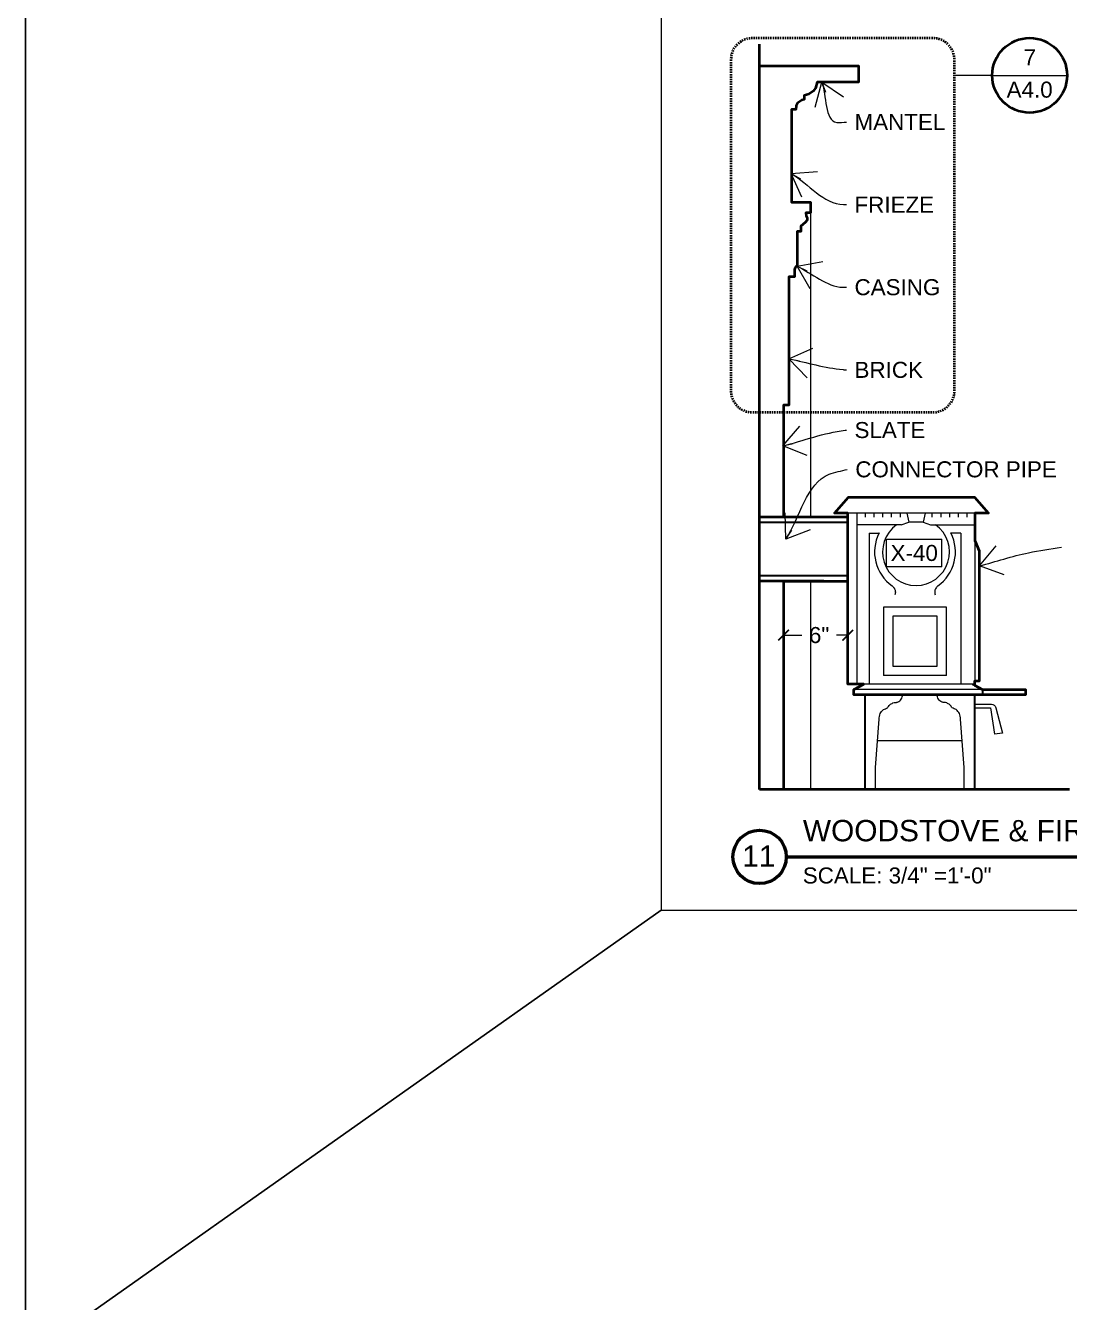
# Model space of a CAD drawing. Header units: inches. Extents: x -4969 to 16721, y 2489 to 24693.
# Drawn here: x 1224 to 1321.7, y 3871.8 to 3991.3 of the extents above; entities that cross this region are included whole.
import ezdxf

# ---------------------------------------------------------------- set-up
doc = ezdxf.new("R2010")
doc.units = ezdxf.units.IN
doc.header["$MEASUREMENT"] = 0
doc.linetypes.add('DASHED2', pattern=[0.375, 0.25, -0.125])
doc.layers.get('0').update_dxf_attribs({"lineweight": 5})
doc.layers.add('0-NPLT', color=1, linetype='Continuous', plot=False)
for name, color, linetype, lineweight in [('1', 1, 'Continuous', 9), ('2', 6, 'Continuous', 20), ('3', 3, 'Continuous', 30), ('4', 2, 'Continuous', 40), ('5', 4, 'Continuous', 50), ('A-DIMSx', 7, 'Continuous', 9), ('A-LINK', 7, 'Continuous', 40), ('A-SYMB', 7, 'Continuous', 20), ('A-TEXTx', 7, 'Continuous', 20), ('TB-11x17', 7, 'Continuous', 100)]:
    doc.layers.add(name, color=color, linetype=linetype, lineweight=lineweight)
doc.styles.get("Standard").update_dxf_attribs({"font": 'Arial.ttf'})
doc.dimstyles.get("Standard").update_dxf_attribs({"dimtxt": 3, "dimasz": 2, "dimexe": 0.03125, "dimexo": 0.0625, "dimgap": 0.03125, "dimtad": 0, "dimtoh": 1, "dimdec": 4, "dimlfac": 0.99985, "dimzin": 0, "dimdsep": 46, "dimlunit": 4, "dimtxsty": 'Standard', "dimblk": 'ARCHTICK', "dimblk1": 'ARCHTICK', "dimblk2": 'ARCHTICK', "dimcen": 0.09, "dimclrt": 256, "dimadec": 0, "dimazin": 0, "dimtfac": 1, "dimtdec": 4, "dimtofl": 0, "dimtmove": 0, "dimatfit": 3, "dimfxl": 1, "dimtolj": 1, "dimtzin": 0, "dimarcsym": 0})

# ---------------------------------------------------------------- blocks, each defined once
blk = doc.blocks.new('Woodstove Jotul F3 Side')
at = {"layer": '1'}
for p, q in [((9505.33, 343.25), (9505.33, 359.25)), ((9506.06, 359.25), (9506.06, 358.87)), ((9506.89, 359.25), (9506.89, 358.87)), ((9507.7, 359.25), (9507.7, 358.87)), ((9508.5, 359.25), (9508.5, 358.87)), ((9509.34, 359.25), (9509.34, 358.87)), ((9509.96, 359.25), (9510.15, 358.43)), ((9511.69, 359.25), (9511.51, 358.43)), ((9512.31, 359.25), (9512.31, 358.87)), ((9513.15, 359.25), (9513.15, 358.87)), ((9513.95, 359.25), (9513.95, 358.87)), ((9514.79, 359.25), (9514.79, 358.87)), ((9515.59, 359.25), (9515.59, 358.87)), ((9509.45, 358.16), (9505.33, 358.16)), ((9509.45, 358.16), (9510.15, 358.43)), ((9511.51, 358.43), (9510.15, 358.43)), ((9511.51, 358.43), (9512.18, 358.16)), ((9512.18, 358.16), (9516.32, 358.16)), ((9506.45, 357.4), (9507.39, 357.4)), ((9506.45, 357.4), (9506.45, 343.25)), ((9515.02, 357.4), (9514.08, 357.4)), ((9515.02, 357.4), (9515.02, 343.25)), ((9507.8, 350.47), (9507.8, 344.07)), ((9513.68, 350.47), (9507.8, 350.47)), ((9513.68, 344.07), (9513.68, 350.47)), ((9512.81, 349.6), (9508.67, 349.6)), ((9508.67, 349.6), (9508.67, 344.94)), ((9512.81, 344.94), (9512.81, 349.6)), ((9508.67, 344.94), (9512.81, 344.94)), ((9516.32, 343.25), (9504.44, 343.25)), ((9513.68, 344.07), (9507.8, 344.07)), ((9517.05, 342.75), (9505.02, 342.75)), ((9516.32, 341.37), (9517.9, 341.37)), ((9516.32, 341.03), (9517.79, 341.03)), ((9517.79, 341.03), (9518.19, 338.55)), ((9518.29, 341.04), (9518.92, 338.67)), ((9518.92, 338.67), (9518.19, 338.55))]:
    blk.add_line(p, q, dxfattribs=at)
at = {"layer": '1', "ltscale": 0.25}
blk.add_line((9516.32, 356.83), (9516.32, 343.25), dxfattribs=at)
at = {"layer": '1'}
for centre, radius, start, end in [((9510.83, 355.62), 3.13, 125.5859, 54.4141), ((9510.83, 355.62), 3.88, 152.6441, 234.9846), ((9510.64, 355.62), 3.88, 305.0154, 27.3559)]:
    blk.add_arc(centre, radius, start, end, dxfattribs=at)
for points, knots in [([(9508.61, 352.45), (9508.67, 352.39), (9508.8, 352.25), (9508.9, 352), (9508.9, 351.78), (9508.87, 351.67), (9508.86, 351.62)], [0, 0, 0, 0, 0.2548626, 0.5779212, 0.7738177, 0.9115369, 0.9115369, 0.9115369, 0.9115369]), ([(9512.87, 352.45), (9512.81, 352.39), (9512.67, 352.25), (9512.58, 352), (9512.57, 351.78), (9512.6, 351.67), (9512.62, 351.62)], [0, 0, 0, 0, 0.2548626, 0.5779212, 0.7738177, 0.9115369, 0.9115369, 0.9115369, 0.9115369]), ([(9508.15, 341.02), (9508.22, 341.12), (9508.36, 341.32), (9508.64, 341.49), (9508.86, 341.55), (9509.01, 341.54), (9509.14, 341.58), (9509.31, 341.67), (9509.46, 341.84), (9509.55, 342.03), (9509.55, 342.18), (9509.56, 342.25)], [0, 0, 0, 0, 0.363802, 0.703896, 0.969314, 1.03582, 1.145927, 1.377288, 1.576947, 1.815944, 2.013947, 2.013947, 2.013947, 2.013947]), ([(9514.22, 341.02), (9514.15, 341.13), (9514.01, 341.32), (9513.73, 341.49), (9513.51, 341.55), (9513.36, 341.54), (9513.23, 341.58), (9513.07, 341.67), (9512.92, 341.84), (9512.82, 342.03), (9512.82, 342.18), (9512.82, 342.25)], [0, 0, 0, 0, 0.363802, 0.703896, 0.969314, 1.03582, 1.145927, 1.377288, 1.576947, 1.815944, 2.013947, 2.013947, 2.013947, 2.013947]), ([(9507.37, 339.96), (9507.39, 340.14), (9507.42, 340.49), (9507.75, 340.88), (9508.03, 340.98), (9508.15, 341.02)], [0, 0, 0, 0, 0.552855, 1.027587, 1.424955, 1.424955, 1.424955, 1.424955]), ([(9515, 339.96), (9514.99, 340.15), (9514.95, 340.49), (9514.62, 340.88), (9514.34, 340.98), (9514.22, 341.02)], [0, 0, 0, 0, 0.552855, 1.027587, 1.424955, 1.424955, 1.424955, 1.424955]), ([(9517.9, 341.37), (9517.98, 341.36), (9518.17, 341.32), (9518.25, 341.14), (9518.29, 341.04)], [0, 0, 0, 0, 0.2511324, 0.5419404, 0.5419404, 0.5419404, 0.5419404])]:
    blk.add_open_spline(points, degree=3, knots=knots, dxfattribs=at)
at = {"layer": '2', "ltscale": 0.25}
blk.add_line((9516.32, 359.25), (9504.44, 359.25), dxfattribs=at)
at = {"layer": '2'}
for p, q in [((9521.08, 342.25), (9505.02, 342.25)), ((9521.08, 342.75), (9517.05, 342.75)), ((9521.08, 342.75), (9521.08, 342.25)), ((9507.03, 335.45), (9507.37, 339.96)), ((9515.35, 335.45), (9515, 339.96)), ((9515.16, 337.93), (9507.22, 337.93)), ((9507.03, 333.37), (9507.03, 335.45)), ((9515.35, 333.38), (9515.35, 335.45))]:
    blk.add_line(p, q, dxfattribs=at)
at = {"layer": '3'}
for p, q in [((9504.51, 360.75), (9503.19, 359.25)), ((9516.3, 360.75), (9504.51, 360.75)), ((9517.63, 359.25), (9516.3, 360.75)), ((9504.44, 359.25), (9503.19, 359.25)), ((9504.44, 343.25), (9504.44, 359.25)), ((9517.63, 359.25), (9516.32, 359.25)), ((9516.32, 356.83), (9516.32, 359.25)), ((9516.75, 355.74), (9516.32, 356.83)), ((9516.75, 343.54), (9516.75, 355.74)), ((9505.02, 342.75), (9505.94, 343.25)), ((9516.13, 343.25), (9517.05, 342.75)), ((9516.38, 343.54), (9516.75, 343.54)), ((9505.02, 342.25), (9505.02, 342.75)), ((9506.06, 342.25), (9506.06, 342.25)), ((9506.06, 342.25), (9506.06, 342.25)), ((9506.06, 333.37), (9506.06, 342.25)), ((9506.06, 342.25), (9506.06, 342.25)), ((9516.32, 333.38), (9516.32, 342.25)), ((9517.05, 342.75), (9517.05, 342.25)), ((9506.06, 333.37), (9507.03, 333.37)), ((9516.32, 333.38), (9515.35, 333.38))]:
    blk.add_line(p, q, dxfattribs=at)
blk = doc.blocks.new('_ArchTick')
at = {"color": 0, "linetype": 'ByBlock', "lineweight": 0, "const_width": 0.15}
blk.add_lwpolyline([(-0.5, -0.5), (0.5, 0.5)], dxfattribs=at)
blk = doc.blocks.new('CALLOUT - EQUIPMENT')
at = {"layer": 'A-SYMB', "lineweight": 20, "ltscale": 0.1}
for p, q in [((6507.92, 5642.87), (6523.51, 5642.87)), ((6507.92, 5635.08), (6507.92, 5642.87)), ((6523.51, 5635.08), (6523.51, 5642.87)), ((6523.51, 5635.08), (6507.92, 5635.08))]:
    blk.add_line(p, q, dxfattribs=at)
blk = doc.blocks.new('*D299')
at = {"layer": 'A-DIMSx', "color": 0, "lineweight": -2, "ltscale": 0.1, "transparency": 16777216}
for p, q in [((1294.96, 3938.55), (1294.96, 3933.51)), ((1300.96, 3938.55), (1300.96, 3933.51))]:
    blk.add_line(p, q, dxfattribs=at)
at = {"layer": 'A-DIMSx', "color": 0, "lineweight": 5, "ltscale": 0.1, "transparency": 16777216}
for p, q in [((1294.96, 3934.26), (1296.67, 3934.26)), ((1300.96, 3934.26), (1299.9, 3934.26))]:
    blk.add_line(p, q, dxfattribs=at)
at = {"layer": 'Defpoints', "color": 0, "ltscale": 0.1, "transparency": 16777216}
for p in [(1294.96, 3939.3), (1300.96, 3939.3), (1300.96, 3934.26)]:
    blk.add_point(p, dxfattribs=at)
at = {"layer": 'A-DIMSx', "color": 0, "lineweight": 5, "ltscale": 0.1, "transparency": 16777216, "rotation": 180}
blk.add_blockref('_ArchTick', (1294.96, 3934.26), dxfattribs=at)
at = {"layer": 'A-DIMSx', "color": 0, "lineweight": 5, "ltscale": 0.1, "transparency": 16777216}
blk.add_blockref('_ArchTick', (1300.96, 3934.26), dxfattribs=at)
at = {"layer": 'A-DIMSx', "ltscale": 0.1, "transparency": 16777216, "insert": (1298.28, 3934.26), "char_height": 1.5, "attachment_point": 5}
blk.add_mtext('\\A1;6"', dxfattribs=at)

msp = doc.modelspace()

# ---------------------------------------------------------------- linework, layer by layer
at = {"layer": '0-NPLT', "ltscale": 0.25}
for p, q in [((1224.0000785, 4118.5008975), (1224.0000785, 3614.5008975)), ((1283.5000785, 3908.5008975), (1224.0000785, 3866.5008975))]:
    msp.add_line(p, q, dxfattribs=at)
at = {"layer": '0-NPLT', "lineweight": 9, "ltscale": 0.1}
msp.add_lwpolyline([(1521.5000785, 4076.5008975), (1283.5000785, 4076.5008975), (1283.5000785, 3908.5008975), (1521.5000785, 3908.5008975)], close=True, dxfattribs=at)
at = {"layer": '1', "ltscale": 0.25}
for p, q in [((1297.4604229, 3973.798646), (1297.4604229, 3945.298646)), ((1297.4604229, 3939.298646), (1297.4604229, 3919.798646))]:
    msp.add_line(p, q, dxfattribs=at)
at = {"layer": '2', "color": 152, "ltscale": 0.1}
for q in [(1310.948784, 3986.671584), (1321.4841932, 3986.671584)]:
    msp.add_line((1314.484193, 3986.671584), q, dxfattribs=at)
at = {"layer": '3', "ltscale": 0.25}
for p, q in [((1300.9604229, 3944.798646), (1292.7104735, 3944.798646)), ((1300.9604229, 3939.798646), (1292.7104735, 3939.798646))]:
    msp.add_line(p, q, dxfattribs=at)
at = {"layer": '4'}
for p, q in [((1292.7104735, 3919.798646), (1292.7104735, 3989.5936661)), ((1321.7104735, 3919.798646), (1292.7104735, 3919.798646))]:
    msp.add_line(p, q, dxfattribs=at)
at = {"layer": '4', "ltscale": 0.25}
for p, q in [((1300.9604229, 3945.298646), (1292.7104735, 3945.298646)), ((1298.7272715, 3939.298646), (1292.7104735, 3939.298646)), ((1294.9604229, 3939.298646), (1294.9604229, 3919.798646)), ((1294.9604229, 3939.298646), (1300.9604229, 3939.298646))]:
    msp.add_line(p, q, dxfattribs=at)
for points in [[(1292.7104229, 3987.548646), (1301.9604229, 3987.548646), (1301.9604229, 3986.048646), (1298.0862502, 3986.048646), (1297.9290412, 3985.461934), (1297.7238019, 3985.196474), (1297.3052126, 3984.8954288), (1296.8795683, 3984.7920417), (1296.8781258, 3984.4015665), (1296.6615245, 3984.3435284), (1296.3005502, 3984.0948787), (1296.1439842, 3983.8236985), (1296.0889558, 3983.4761066), (1295.7104229, 3983.4761066), (1295.7104229, 3974.798646), (1297.4604229, 3974.798646), (1297.4604229, 3973.798646), (1297.0487243, 3973.7942522), (1297.0563348, 3973.5312078), (1297.1535637, 3973.3184644), (1297.1474063, 3973.1046198), (1296.9758879, 3972.8951015), (1296.5684216, 3972.5581329), (1296.5684216, 3972.0660257), (1296.2104229, 3972.0660257), (1296.2104229, 3968.798646), (1296.1376933, 3968.786982), (1296.0930995, 3968.7582328), (1296.0392889, 3968.6781425), (1295.9895169, 3968.5026074), (1295.9604229, 3967.97218), (1295.9604229, 3967.798646), (1295.4604229, 3967.798646), (1295.4604229, 3955.798646), (1294.9604229, 3955.798646), (1294.9604229, 3945.298646)], [(1300.9604229, 3945.298646), (1300.9604229, 3945.6701819), (1299.7104229, 3945.6701819), (1301.0329602, 3947.1701819), (1312.824859, 3947.1701819), (1314.1479229, 3945.6701819), (1312.8624047, 3945.6701819), (1312.8624047, 3943.1355192), (1313.2729229, 3942.1646224), (1313.2729229, 3929.9657772), (1312.8354229, 3929.9657772), (1312.8354229, 3929.5750297), (1313.5744058, 3929.1701819), (1317.6010779, 3929.1701819), (1317.6010779, 3928.6701819), (1301.5383298, 3928.6701819), (1301.5383298, 3929.1701819), (1302.4604229, 3929.6701819), (1300.9604229, 3929.6701819), (1300.9604229, 3945.6701819), (1299.7104229, 3945.6701819)]]:
    msp.add_lwpolyline(points, dxfattribs=at)
at = {"layer": '5', "ltscale": 0.1}
msp.add_line((1295.2104735, 3913.5008975), (1438.7104735, 3913.5008975), dxfattribs=at)
msp.add_circle((1292.7104735, 3913.5008975), 2.5, dxfattribs=at)
at = {"layer": 'A-LINK', "color": 152, "linetype": 'DASHED2', "ltscale": 0.5, "flags": 128}
msp.add_lwpolyline([(1290.024102, 3988.1463246), (1290.024102, 3957.1261096, 0.4142135624), (1292.024102, 3955.1261096), (1308.948784, 3955.1261096, 0.4142135624), (1310.948784, 3957.1261096), (1310.948784, 3988.1463246, 0.4142135624), (1308.948784, 3990.1463246), (1292.024102, 3990.1463246, 0.4142135624)], format="xyb", close=True, dxfattribs=at)
at = {"layer": 'A-LINK', "color": 152, "ltscale": 0.1}
msp.add_circle((1317.9841931, 3986.671584), 3.5000001, dxfattribs=at)

# ---------------------------------------------------------------- block references
at = {"ltscale": 0.1}
msp.add_blockref('Woodstove Jotul F3 Side', (-8203.4800996, 3586.4235446), dxfattribs=at)
at = {"layer": '2', "ltscale": 0.25, "xscale": 0.3333333333333333, "yscale": 0.3333333333333333, "zscale": 0.3333333333333333}
msp.add_blockref('CALLOUT - EQUIPMENT', (-864.7219888, 2062.2859769), dxfattribs=at)

# ---------------------------------------------------------------- texts
at = {"ltscale": 0.1, "char_height": 2}
for s, insert, width, attachment_point in [('{WOODSTOVE & FIREPLACE SURROUND - ELEVATION & SECTION }', (1296.7604224, 3916.9579486), 156.107329603, 1), ('11', (1292.641596, 3913.5708697), 5.575289045, 5)]:
    msp.add_mtext(s, dxfattribs=dict(at, insert=insert, width=width, attachment_point=attachment_point))
at = {"layer": 'A-LINK', "color": 152, "ltscale": 0.1, "attachment_point": 5}
for s, insert, char_height, width in [('7', (1318.0068447, 3988.3707207), 1.5, 3.257053945), ('{\\H0.75x;A4.0}', (1317.9856123, 3985.3238847), 2, 3.283770277)]:
    msp.add_mtext(s, dxfattribs=dict(at, insert=insert, char_height=char_height, width=width))
at = {"layer": 'A-TEXTx', "ltscale": 0.5, "char_height": 1.5, "attachment_point": 4}
for s, insert in [('{MANTEL}', (1301.5948328, 3982.3045867)), ('{FRIEZE}', (1301.5948328, 3974.5658627)), ('{CASING}', (1301.5948328, 3966.8271387)), ('{BRICK}', (1301.5948328, 3959.0884147)), ('{SLATE}', (1301.5948328, 3953.4519064)), ('{CONNECTOR PIPE}', (1301.668922, 3949.7764867))]:
    msp.add_mtext(s, dxfattribs=dict(at, insert=insert))
at = {"layer": 'A-TEXTx', "ltscale": 0.5, "insert": (1307.1830374, 3941.9433831), "char_height": 1.5, "width": 1.214647364, "attachment_point": 5}
msp.add_mtext('{X-40}', dxfattribs=at)
at = {"layer": 'TB-11x17', "ltscale": 0.5, "insert": (1296.7499378, 3912.508175), "char_height": 1.5, "width": 24.358726652, "attachment_point": 1}
msp.add_mtext('{SCALE: 3/4" =1\'-0"}', dxfattribs=at)

# ---------------------------------------------------------------- dimensions: what is measured, and where the dimension line sits
at = {"layer": 'A-DIMSx', "ltscale": 0.1}
dim = msp.add_linear_dim(base=(1300.9604229, 3934.25724), p1=(1294.9604229, 3939.298646), p2=(1300.9604229, 3939.298646), dimstyle='Standard', override={"dimtxt": 1.5, "dimasz": 1, "dimexe": 0.75, "dimexo": 0.75, "dimgap": 0.75, "dimlfac": -47.9928, "dimtmove": 2, "dimlwd": 5}, dxfattribs=at)
dim.commit()
dim.dimension.update_dxf_attribs({"geometry": '*D299', "text_midpoint": (1298.2841143, 3934.25724), "dimtype": 160})

# ---------------------------------------------------------------- leaders
at = {"layer": 'A-TEXTx', "path_type": 1, "annotation_type": 0, "has_hookline": 1, "hookline_direction": 0}
for points, text_width in [([(1298.5323707, 3986.0482444), (1299.9287264, 3982.2608316), (1300.8448328, 3982.3045867)], 8.2694407), ([(1295.6734685, 3977.4941818), (1300.5652024, 3974.5676699), (1300.8448328, 3974.5658627)], 7.1664393), ([(1296.2104229, 3968.798646), (1300.5244234, 3966.8291726), (1300.8448328, 3966.8271387)], 7.7987722), ([(1295.4604229, 3960.1237422), (1300.5165486, 3959.1189599), (1300.8448328, 3959.0884147)], 6.2465894), ([(1294.8872691, 3951.9752645), (1300.7200194, 3953.438279), (1300.8448328, 3953.4519064)], 6.4317872), ([(1295.1634379, 3943.2491566), (1299.2213631, 3949.333033), (1300.918922, 3949.7764867)], 18.6446112), ([(1313.3011932, 3940.7372922), (1317.874667, 3941.971609), (1320.9543658, 3942.4827975)], 13.7158936)]:
    msp.add_leader(points, dimstyle='Standard', override={"dimasz": 2, "dimgap": 0.75, "dimldrblk": 'Open90', "dimlwd": -1}, dxfattribs=dict(at, text_width=text_width))

doc.saveas('drawing.dxf')
